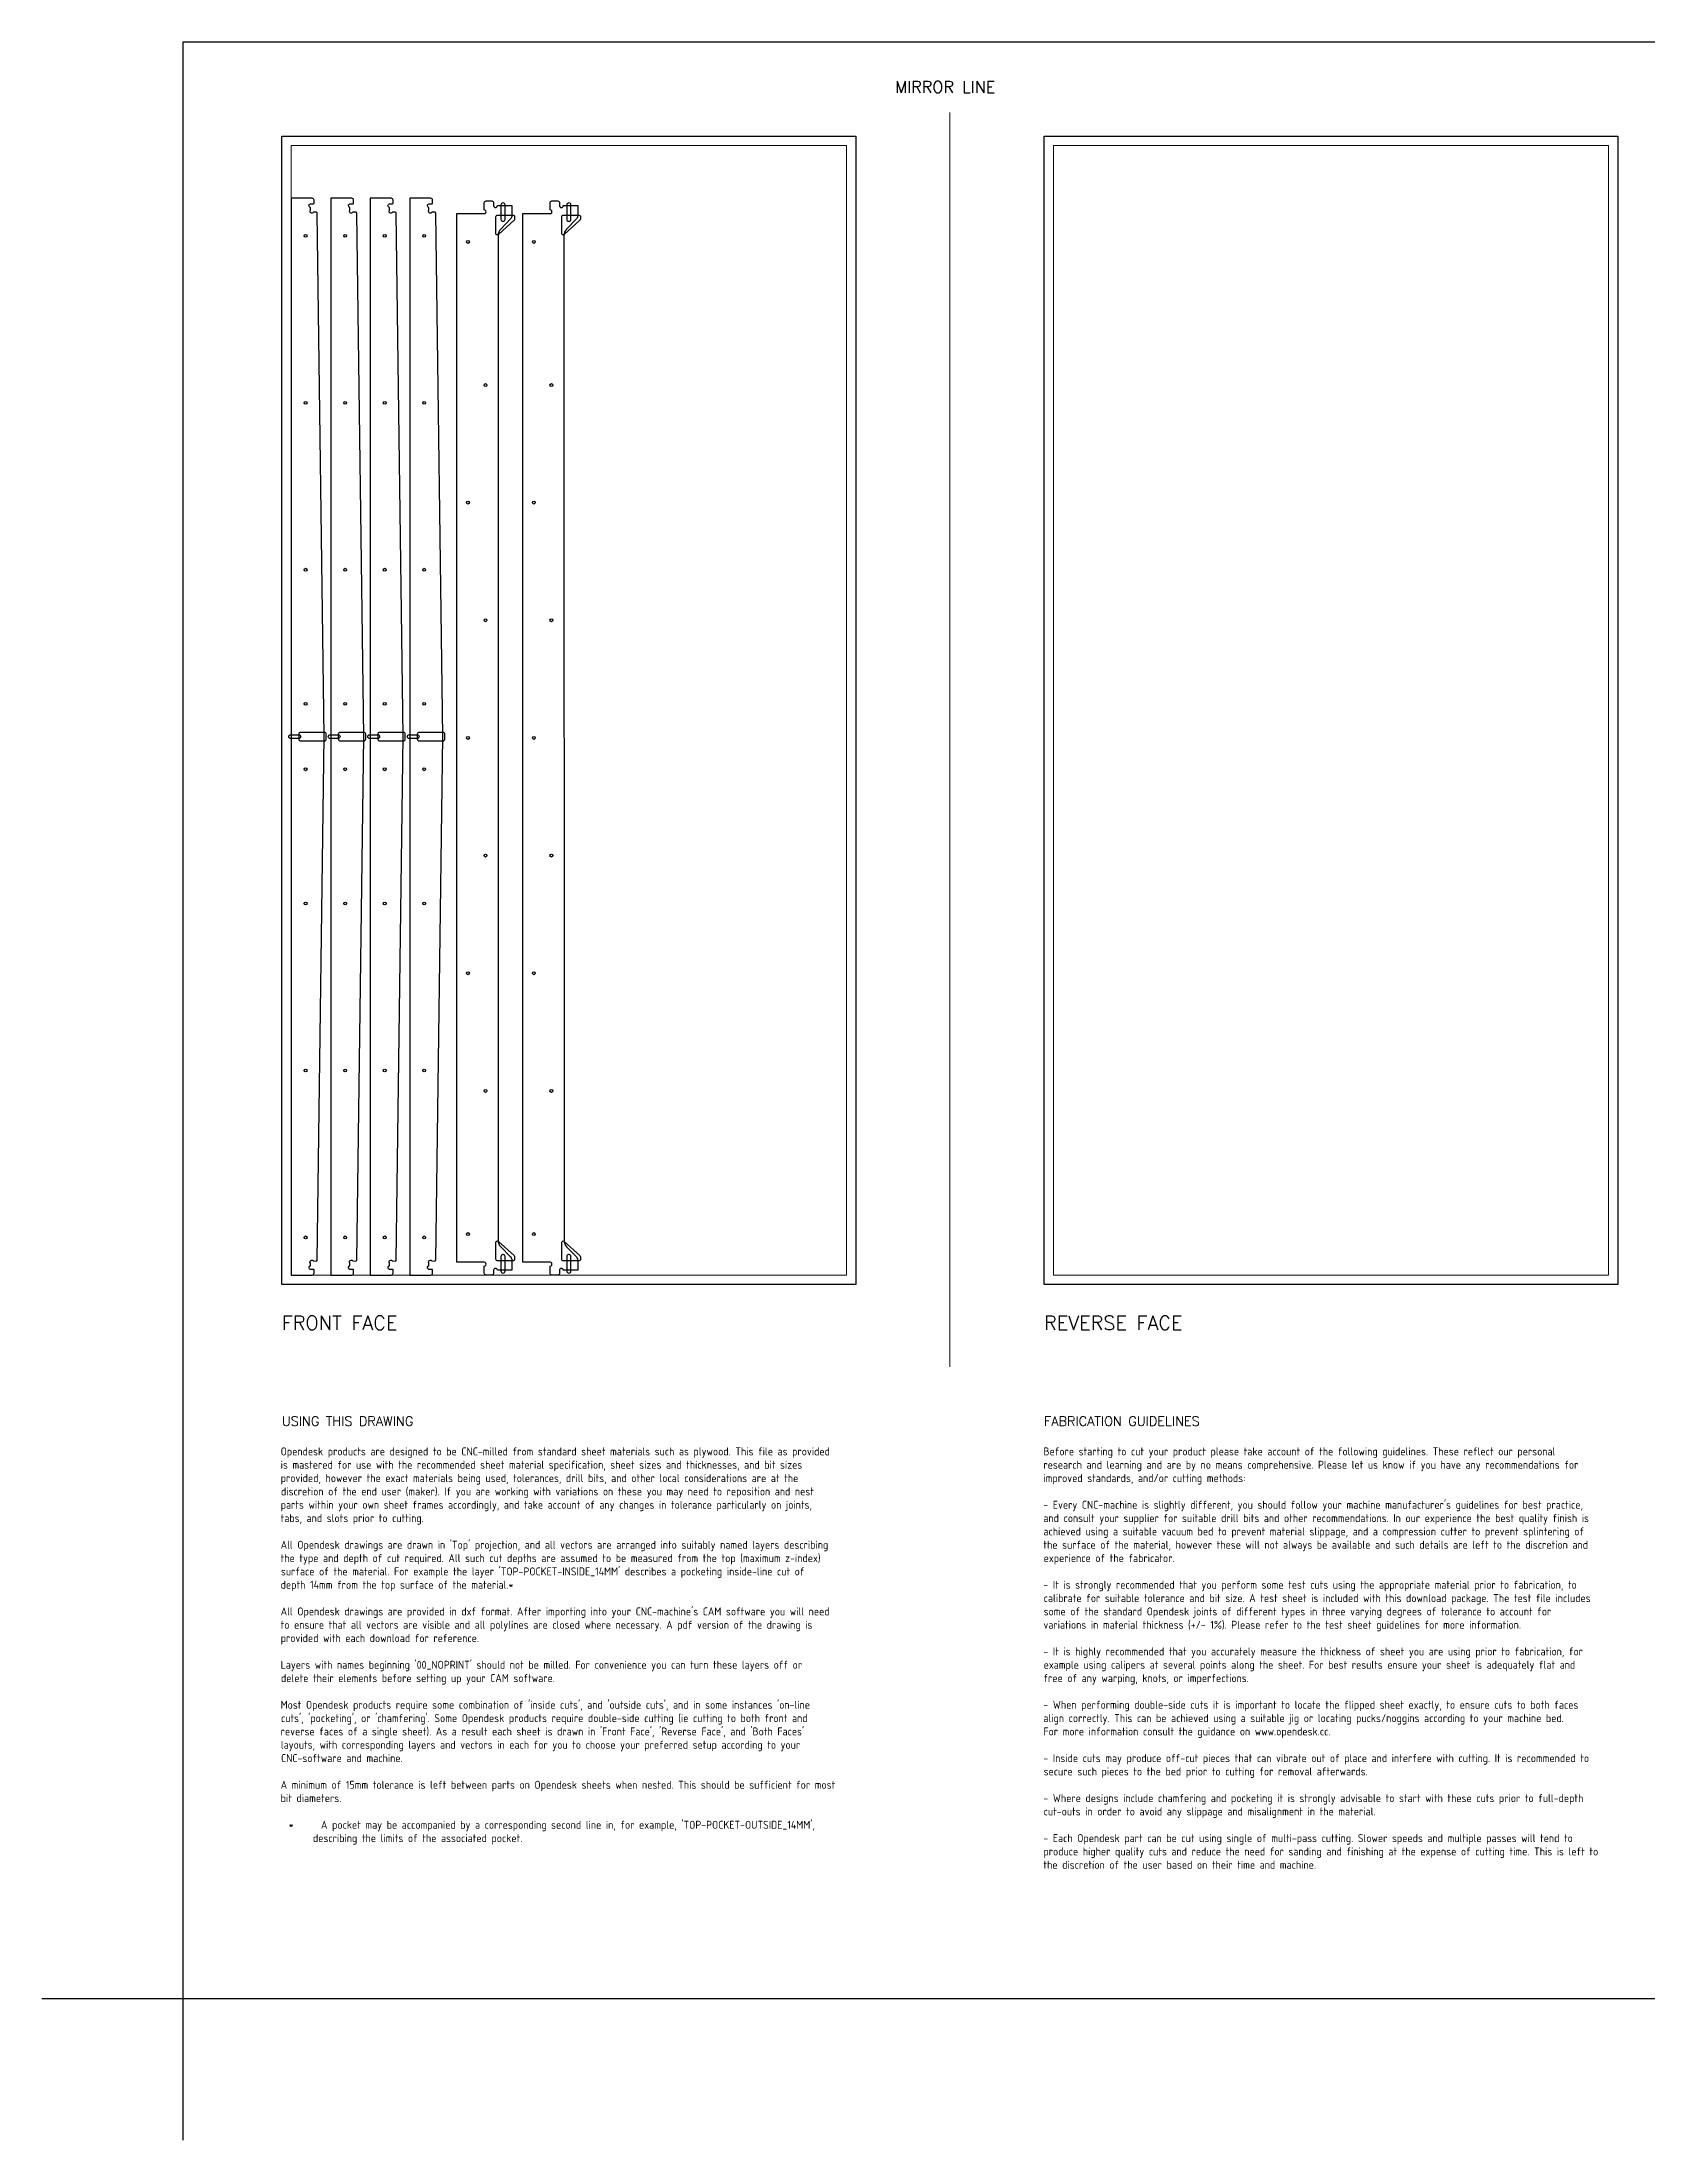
# Model space of a CAD drawing. Header units: millimetres. Extents: x -300 to 5880, y -300 to 4158.
# Drawn here: x -300 to 3112, y -300 to 4158 of the extents above; entities that cross this region are included whole.
import ezdxf
from ezdxf.enums import TextEntityAlignment as Align

# ---------------------------------------------------------------- set-up
doc = ezdxf.new("R2010")
doc.units = ezdxf.units.MM
doc.layers.add('00-NOPRINT_TEXT', color=7, linetype='Continuous', lineweight=25)
doc.layers.add('00_NOPRINT_TOLERANCE', color=7, linetype='Continuous', lineweight=5)
for name, color, linetype, lineweight, true_color in [('BOARD_$TH-NOMINAL', 3, 'Continuous', 30, 0x00ff00), ('TOP-CUT-OUTSIDE_18.000MM', 220, 'Continuous', 25, 0xff00d1), ('TOP-HOLE-6.000MM-DIAM_14.000MM', 220, 'Continuous', 25, 0xff00c7), ('TOP-POCKET-INSIDE_4.000MM', 160, 'Continuous', 25, 0x0026ff), ('TOP-POCKET-INSIDE_9.000MM', 60, 'Continuous', 25, 0xb0ff00)]:
    doc.layers.add(name, color=color, linetype=linetype, lineweight=lineweight, true_color=true_color)
doc.styles.add('OD-ISOCP-17_240', font='isocp.shx')
doc.styles.add('OD-ISOCP-17_241', font='isocp.shx')
doc.styles.add('OD-ISOCP-17_242', font='isocp.shx')
doc.styles.add('OD-ISOCP-17_243', font='isocp.shx')
doc.styles.add('OD-ISOCP-17_244', font='isocp.shx')
doc.styles.add('OD-ISOCP-17_245', font='isocp.shx')
doc.styles.add('OD-ISOCP-17_246', font='isocp.shx')
doc.styles.add('OD-ISOCP-17_247', font='isocp.shx')
doc.styles.add('OD-ISOCP-17_248', font='isocp.shx')
doc.styles.add('OD-ISOCP-17_249', font='isocp.shx')
doc.styles.add('OD-ISOCP-17_250', font='isocp.shx')
doc.styles.add('OD-ISOCP-17_251', font='isocp.shx')
doc.styles.add('OD-ISOCP-17_252', font='isocp.shx')
doc.styles.add('OD-ISOCP-17_253', font='isocp.shx')
doc.styles.add('OD-ISOCP-17_254', font='isocp.shx')
doc.styles.add('OD-ISOCP-17_255', font='isocp.shx')
doc.styles.add('OD-ISOCP-17_256', font='isocp.shx')
doc.styles.add('OD-ISOCP-17_257', font='isocp.shx')
doc.styles.add('OD-ISOCP-17_258', font='isocp.shx')
doc.styles.add('OD-ISOCP-17_259', font='isocp.shx')
doc.styles.add('OD-ISOCP-17_260', font='isocp.shx')
doc.styles.add('OD-ISOCP-17_261', font='isocp.shx')
doc.styles.add('OD-ISOCP-17_262', font='isocp.shx')
doc.styles.add('OD-ISOCP-17_263', font='isocp.shx')
doc.styles.add('OD-ISOCP-17_264', font='isocp.shx')
doc.styles.add('OD-ISOCP-17_265', font='isocp.shx')
doc.styles.add('OD-ISOCP-17_266', font='isocp.shx')
doc.styles.add('OD-ISOCP-17_267', font='isocp.shx')
doc.styles.add('OD-ISOCP-17_268', font='isocp.shx')
doc.styles.add('OD-ISOCP-17_269', font='isocp.shx')
doc.styles.add('OD-ISOCP-17_270', font='isocp.shx')
doc.styles.add('OD-ISOCP-17_271', font='isocp.shx')
doc.styles.add('OD-ISOCP-17_272', font='isocp.shx')
doc.styles.add('OD-ISOCP-17_273', font='isocp.shx')
doc.styles.add('OD-ISOCP-17_274', font='isocp.shx')
doc.styles.add('OD-ISOCP-17_275', font='isocp.shx')
doc.styles.add('OD-ISOCP-17_276', font='isocp.shx')
doc.styles.add('OD-ISOCP-17_277', font='isocp.shx')
doc.styles.add('OD-ISOCP-17_278', font='isocp.shx')
doc.styles.add('OD-ISOCP-17_279', font='isocp.shx')
doc.styles.add('OD-ISOCP-17_280', font='isocp.shx')
doc.styles.add('OD-ISOCP-17_281', font='isocp.shx')
doc.styles.add('OD-ISOCP-17_282', font='isocp.shx')
doc.styles.add('OD-ISOCP-17_283', font='isocp.shx')
doc.styles.add('OD-ISOCP-17_284', font='isocp.shx')
doc.styles.add('OD-ISOCP-17_285', font='isocp.shx')
doc.styles.add('OD-ISOCP-17_286', font='isocp.shx')
doc.styles.add('OD-ISOCP-17_287', font='isocp.shx')
doc.styles.add('OD-ISOCP-17_288', font='isocp.shx')
doc.styles.add('OD-SIMPLEX-20_87', font='simplex.shx')
doc.styles.add('OD-SIMPLEX-20_88', font='simplex.shx')
doc.styles.add('OD-SIMPLEX-25_89', font='simplex.shx')
doc.styles.add('OD-SIMPLEX-30_88', font='simplex.shx')
doc.styles.add('OD-SIMPLEX-30_89', font='simplex.shx')

# ---------------------------------------------------------------- blocks, each defined once
blk = doc.blocks.new('Borders Opendesk_7')
at = {"layer": '00-NOPRINT_TEXT'}
for p, q in [((0, 4158), (5880, 4158)), ((0, 0), (0, 4158)), ((0, 0), (-300, 0)), ((0, -300), (0, 0)), ((5880, 0), (0, 0))]:
    blk.add_line(p, q, dxfattribs=at)
at = {"layer": '00_NOPRINT_TOLERANCE', "ltscale": 0.379043}
blk.add_line((1630, 1343.2), (1630, 4008), dxfattribs=at)
at = {"layer": '00_NOPRINT_TOLERANCE', "ltscale": 0.379202}
for p, q in [((210, 3958), (1430, 3958)), ((210, 1518), (210, 3958)), ((1430, 3958), (1430, 1518)), ((1830, 3958), (3050, 3958)), ((1830, 1518), (1830, 3958)), ((3050, 3958), (3050, 1518)), ((1430, 1518), (210, 1518)), ((3050, 1518), (1830, 1518))]:
    blk.add_line(p, q, dxfattribs=at)
at = {"layer": '00_NOPRINT_TOLERANCE', "ltscale": 0.380876}
for p, q in [((230, 3938), (1410, 3938)), ((1850, 3938), (3030, 3938)), ((1410, 1538), (230, 1538)), ((3030, 1538), (1850, 1538))]:
    blk.add_line(p, q, dxfattribs=at)
at = {"layer": '00_NOPRINT_TOLERANCE', "ltscale": 0.380023}
for p, q in [((230, 1538), (230, 3938)), ((1410, 3938), (1410, 1538)), ((1850, 1538), (1850, 3938)), ((3030, 3938), (3030, 1538))]:
    blk.add_line(p, q, dxfattribs=at)
at = {"layer": 'BOARD_$TH-NOMINAL'}
for p, q in [((210, 3958), (1430, 3958)), ((210, 1518), (210, 3958)), ((1430, 3958), (1430, 1518)), ((1830, 3958), (3050, 3958)), ((1830, 1518), (1830, 3958)), ((3050, 3958), (3050, 1518)), ((1430, 1518), (210, 1518)), ((3050, 1518), (1830, 1518))]:
    blk.add_line(p, q, dxfattribs=at)
at = {"layer": '00-NOPRINT_TEXT', "style": 'OD-SIMPLEX-25_89'}
blk.add_text('MIRROR LINE', height=25, dxfattribs=at).set_placement((1513.3, 4049.9))
at = {"layer": '00-NOPRINT_TEXT', "color": 7}
for s, height, style, p in [('FRONT FACE', 30, 'OD-SIMPLEX-30_89', (210, 1451.3)), ('REVERSE FACE', 30, 'OD-SIMPLEX-30_88', (1830, 1451.3)), ('USING THIS DRAWING', 20, 'OD-SIMPLEX-20_88', (210, 1237.4)), ('FABRICATION GUIDELINES', 20, 'OD-SIMPLEX-20_87', (1830, 1237.4))]:
    blk.add_text(s, height=height, dxfattribs=dict(at, style=style)).set_placement(p, align=Align.TOP_LEFT)
for s, style, p in [('Opendesk products are designed to be CNC-milled from standard sheet materials such as plywood. This file as provided', 'OD-ISOCP-17_265', (207.4, 1154.7)), ('Before starting to cut your product please take account of the following guidelines. These reflect our personal', 'OD-ISOCP-17_240', (1828.7, 1154.7)), ('is mastered for use with the recommended sheet material specification, sheet sizes and thicknesses, and bit sizes', 'OD-ISOCP-17_266', (207.4, 1126.3)), ('provided, however the exact materials being used, tolerances, drill bits, and other local considerations are at the', 'OD-ISOCP-17_267', (207.4, 1098)), ('research and learning and are by no means comprehensive. Please let us know if you have any recommendations for', 'OD-ISOCP-17_241', (1828.7, 1126.3)), ('improved standards, and/or cutting methods:', 'OD-ISOCP-17_242', (1828.7, 1098)), ('discretion of the end user (maker). If you are working with variations on these you may need to reposition and nest', 'OD-ISOCP-17_268', (208.1, 1069.7)), ('tabs, and slots prior to cutting.', 'OD-ISOCP-17_270', (207.4, 1013)), ('parts within your own sheet frames accordingly, and take account of any changes in tolerance particularly on joints,', 'OD-ISOCP-17_269', (207.4, 1041.3)), ("- Every CNC-machine is slightly different, you should follow your machine manufacturer's guidelines for best practice,", 'OD-ISOCP-17_243', (1828.7, 1041.3)), ('and consult your supplier for suitable drill bits and other recommendations. In our experience the best quality finish is', 'OD-ISOCP-17_244', (1828.7, 1013)), ('achieved using a suitable vacuum bed to prevent material slippage, and a compression cutter to prevent splintering of', 'OD-ISOCP-17_245', (1828.7, 984.7)), ('the type and depth of cut required. All such cut depths are assumed to be measured from the top (maximum z-index)', 'OD-ISOCP-17_272', (207.4, 928)), ("All Opendesk drawings are drawn in 'Top' projection, and all vectors are arranged into suitably named layers describing", 'OD-ISOCP-17_271', (207.4, 956.3)), ('the surface of the material, however these will not always be available and such details are left to the discretion and', 'OD-ISOCP-17_246', (1828.7, 956.3)), ('experience of the fabricator.', 'OD-ISOCP-17_247', (1829.2, 928)), ("surface of the material. For example the layer 'TOP-POCKET-INSIDE_14MM' describes a pocketing inside-line cut of", 'OD-ISOCP-17_273', (208, 899.7)), ('depth 14mm from the top surface of the material.*', 'OD-ISOCP-17_274', (207.4, 871.3)), ('- It is strongly recommended that you perform some test cuts using the appropriate material prior to fabrication, to', 'OD-ISOCP-17_248', (1828.7, 871.3)), ('calibrate for suitable tolerance and bit size. A test sheet is included with this download package. The test file includes', 'OD-ISOCP-17_249', (1829.3, 843)), ('to ensure that all vectors are visible and all polylines are closed where necessary. A pdf version of the drawing is', 'OD-ISOCP-17_276', (207.4, 786.3)), ("All Opendesk drawings are provided in dxf format. After importing into your CNC-machine's CAM software you will need", 'OD-ISOCP-17_275', (207.4, 814.7)), ('variations in material thickness (+/- 1%). Please refer to the test sheet guidelines for more information.', 'OD-ISOCP-17_251', (1828.7, 786.3)), ('some of the standard Opendesk joints of different types in three varying degrees of tolerance to account for', 'OD-ISOCP-17_250', (1829.2, 814.7)), ('provided with each download for reference.', 'OD-ISOCP-17_277', (207.4, 758)), ("Layers with names beginning '00_NOPRINT' should not be milled. For convenience you can turn these layers off or", 'OD-ISOCP-17_278', (207.4, 701.3)), ('- It is highly recommended that you accurately measure the thickness of sheet you are using prior to fabrication, for', 'OD-ISOCP-17_252', (1828.7, 729.7)), ('example using calipers at several points along the sheet. For best results ensure your sheet is adequately flat and', 'OD-ISOCP-17_253', (1829.2, 701.3)), ('delete their elements before setting up your CAM software.', 'OD-ISOCP-17_279', (208.1, 673)), ('free of any warping, knots, or imperfections.', 'OD-ISOCP-17_254', (1828.7, 673)), ("Most Opendesk products require some combination of 'inside cuts', and 'outside cuts', and in some instances 'on-line", 'OD-ISOCP-17_280', (207.4, 616.3)), ('- When performing double-side cuts it is important to locate the flipped sheet exactly, to ensure cuts to both faces', 'OD-ISOCP-17_255', (1828.7, 616.3)), ("reverse faces of a single sheet). As a result each sheet is drawn in 'Front Face', 'Reverse Face', and 'Both Faces'", 'OD-ISOCP-17_282', (207.4, 559.7)), ("cuts', 'pocketing', or 'chamfering'. Some Opendesk products require double-side cutting (ie cutting to both front and", 'OD-ISOCP-17_281', (208.1, 588)), ('align correctly. This can be achieved using a suitable jig or locating pucks/noggins according to your machine bed.', 'OD-ISOCP-17_256', (1828.7, 588)), ('layouts, with corresponding layers and vectors in each for you to choose your preferred setup according to your', 'OD-ISOCP-17_283', (207.8, 531.3)), ('For more information consult the guidance on www.opendesk.cc.', 'OD-ISOCP-17_257', (1828.7, 559.7)), ('CNC-software and machine.', 'OD-ISOCP-17_284', (208.2, 503)), ('- Inside cuts may produce off-cut pieces that can vibrate out of place and interfere with cutting. It is recommended to', 'OD-ISOCP-17_258', (1828.7, 503)), ('secure such pieces to the bed prior to cutting for removal afterwards.', 'OD-ISOCP-17_259', (1829.2, 474.7)), ('A minimum of 15mm tolerance is left between parts on Opendesk sheets when nested. This should be sufficient for most', 'OD-ISOCP-17_285', (207.4, 446.3)), ('bit diameters.', 'OD-ISOCP-17_286', (207.4, 418)), ('- Where designs include chamfering and pocketing it is strongly advisable to start with these cuts prior to full-depth', 'OD-ISOCP-17_260', (1828.7, 418)), ('cut-outs in order to avoid any slippage and misalignment in the material.', 'OD-ISOCP-17_261', (1829.3, 389.7)), ("*      A pocket may be accompanied by a corresponding second line in, for example, 'TOP-POCKET-OUTSIDE_14MM',", 'OD-ISOCP-17_287', (224.4, 361.3)), ('describing the limits of the associated pocket.', 'OD-ISOCP-17_288', (276.1, 333)), ('- Each Opendesk part can be cut using single of multi-pass cutting. Slower speeds and multiple passes will tend to', 'OD-ISOCP-17_262', (1828.7, 333)), ('produce higher quality cuts and reduce the need for sanding and finishing at the expense of cutting time. This is left to', 'OD-ISOCP-17_263', (1828.7, 304.7)), ('the discretion of the user based on their time and machine.', 'OD-ISOCP-17_264', (1828.7, 276.3))]:
    blk.add_text(s, height=17, dxfattribs=dict(at, style=style)).set_placement(p)

msp = doc.modelspace()

# ---------------------------------------------------------------- linework, layer by layer
at = {"layer": 'TOP-CUT-OUTSIDE_18.000MM'}
for points in [[(270.5, 3806.3, -1), (272.5, 3814), (276.5, 3814, 0.414214), (278.5, 3816), (278.5, 3822, 0.414214), (274.5, 3826), (230, 3826), (230, 1538), (274.5, 1538, 0.414214), (278.5, 1542), (278.5, 1548, 0.414214), (276.5, 1550), (272.5, 1550, -1), (270.5, 1557.7), (270.5, 1563.3, -1), (276.9, 1568), (283, 1567.7, 0.423026), (285, 1569.7), (300, 2682), (285, 3794.3, 0.423026), (283, 3796.3), (276.9, 3796, -1), (270.5, 3800.7), (270.5, 3806.3)], [(354.5, 3806.3, -1), (356.5, 3814), (360.5, 3814, 0.414214), (362.5, 3816), (362.5, 3822, 0.414214), (358.5, 3826), (314, 3826), (314, 1538), (358.5, 1538, 0.414214), (362.5, 1542), (362.5, 1548, 0.414214), (360.5, 1550), (356.5, 1550, -1), (354.5, 1557.7), (354.5, 1563.3, -1), (360.9, 1568), (367, 1567.7, 0.423026), (369, 1569.7), (384, 2682), (369, 3794.3, 0.423026), (367, 3796.3), (360.9, 3796, -1), (354.5, 3800.7), (354.5, 3806.3)], [(438.5, 3806.3, -1), (440.5, 3814), (444.5, 3814, 0.414214), (446.5, 3816), (446.5, 3822, 0.414214), (442.5, 3826), (398, 3826), (398, 1538), (442.5, 1538, 0.414214), (446.5, 1542), (446.5, 1548, 0.414214), (444.5, 1550), (440.5, 1550, -1), (438.5, 1557.7), (438.5, 1563.3, -1), (444.9, 1568), (451, 1567.7, 0.423026), (453, 1569.7), (468, 2682), (453, 3794.3, 0.423026), (451, 3796.3), (444.9, 3796, -1), (438.5, 3800.7), (438.5, 3806.3)], [(522.5, 3806.3, -1), (524.5, 3814), (528.5, 3814, 0.414214), (530.5, 3816), (530.5, 3822, 0.414214), (526.5, 3826), (482, 3826), (482, 1538), (526.5, 1538, 0.414214), (530.5, 1542), (530.5, 1548, 0.414214), (528.5, 1550), (524.5, 1550, -1), (522.5, 1557.7), (522.5, 1563.3, -1), (528.9, 1568), (535, 1567.7, 0.423026), (537, 1569.7), (552, 2682), (537, 3794.3, 0.423026), (535, 3796.3), (528.9, 3796, -1), (522.5, 3800.7), (522.5, 3806.3)], [(669.7, 1611.8, 0.193362), (675.2, 1598), (696, 1576.3, -0.193299), (698.8, 1569.4), (698.8, 1567.2), (698.8, 1548), (668.1, 1548, 0.995959), (660.1, 1548), (660.1, 1542, -0.414218), (656.1, 1538), (644.1, 1538, -0.414214), (640.1, 1542), (640.1, 1557, 1.000202), (640.1, 1565), (582, 1565), (582, 3793.2), (640.1, 3793.2, 1.000003), (640.1, 3801.2), (640.1, 3810.2), (640.1, 3816.2, -0.414237), (644.1, 3820.2), (656.1, 3820.2, -0.41419), (660.1, 3816.2), (660.1, 3810.2, 0.995954), (668.1, 3810.2), (698.8, 3810.2), (698.8, 3791, -0.000836), (698.8, 3790.9), (698.8, 3788.8, -0.193299), (696, 3781.9), (675.2, 3760.2, 0.193362), (669.6, 3746.4), (669.6, 3723.8), (669.6, 3723.8), (669.7, 1634.4), (669.7, 1611.8)], [(809.7, 1611.8, 0.193362), (815.2, 1598), (836, 1576.3, -0.193299), (838.8, 1569.4), (838.8, 1567.2), (838.8, 1548), (808.1, 1548, 0.995959), (800.1, 1548), (800.1, 1542, -0.414218), (796.1, 1538), (784.1, 1538, -0.414214), (780.1, 1542), (780.1, 1557, 1.000202), (780.1, 1565), (722, 1565), (722, 3793.2), (780.1, 3793.2, 1.000003), (780.1, 3801.2), (780.1, 3810.2), (780.1, 3816.2, -0.414237), (784.1, 3820.2), (796.1, 3820.2, -0.41419), (800.1, 3816.2), (800.1, 3810.2, 0.995954), (808.1, 3810.2), (838.8, 3810.2), (838.8, 3791, -0.000836), (838.8, 3790.9), (838.8, 3788.8, -0.193299), (836, 3781.9), (815.2, 3760.2, 0.193362), (809.6, 3746.4), (809.6, 3723.8), (809.6, 3723.8), (809.7, 1634.4), (809.7, 1611.8)]]:
    msp.add_lwpolyline(points, format="xyb", dxfattribs=at)
at = {"layer": 'TOP-HOLE-6.000MM-DIAM_14.000MM'}
for centre in [(260.5, 3746), (344.5, 3746), (428.5, 3746), (512.5, 3746), (605.6, 3733.1), (745.6, 3733.1), (260.5, 3391.3), (344.5, 3391.3), (428.5, 3391.3), (512.5, 3391.3), (642.8, 3429.1), (782.8, 3429.1), (605.6, 3179.1), (745.6, 3179.1), (260.5, 3036.7), (344.5, 3036.7), (428.5, 3036.7), (512.5, 3036.7), (642.8, 2929.1), (782.8, 2929.1), (260.5, 2751.5), (344.5, 2751.5), (428.5, 2751.5), (512.5, 2751.5), (605.6, 2679.1), (745.6, 2679.1), (260.5, 2612.5), (344.5, 2612.5), (428.5, 2612.5), (512.5, 2612.5), (642.8, 2429.1), (782.8, 2429.1), (260.5, 2327.3), (344.5, 2327.3), (428.5, 2327.3), (512.5, 2327.3), (605.6, 2179.1), (745.6, 2179.1), (260.5, 1972.7), (344.5, 1972.7), (428.5, 1972.7), (512.5, 1972.7), (642.8, 1929.1), (782.8, 1929.1), (260.5, 1618), (344.5, 1618), (428.5, 1618), (512.5, 1618), (605.6, 1625.1), (745.6, 1625.1)]:
    msp.add_circle(centre, 3, dxfattribs=at)
at = {"layer": 'TOP-POCKET-INSIDE_4.000MM'}
for points in [[(675.5, 3811.6), (675.5, 3780.9, 0.414214), (679.5, 3776.9), (680.5, 3776.9, 0.414214), (684.5, 3780.9), (684.5, 3811.6, 1), (675.5, 3811.6)], [(815.5, 3811.6), (815.5, 3780.9, 0.414214), (819.5, 3776.9), (820.5, 3776.9, 0.414214), (824.5, 3780.9), (824.5, 3811.6, 1), (815.5, 3811.6)], [(245.7, 2678), (228.7, 2678, -1), (228.7, 2686), (245.7, 2686, -1), (245.7, 2678)], [(329.7, 2678), (312.7, 2678, -1), (312.7, 2686), (329.7, 2686, -1), (329.7, 2678)], [(413.7, 2678), (396.7, 2678, -1), (396.7, 2686), (413.7, 2686, -1), (413.7, 2678)], [(497.7, 2678), (480.7, 2678, -1), (480.7, 2686), (497.7, 2686, -1), (497.7, 2678)], [(684.5, 1546.6), (684.5, 1577.3, 0.414214), (680.5, 1581.3), (679.5, 1581.3, 0.414214), (675.5, 1577.3), (675.5, 1546.6, 1), (684.5, 1546.6)], [(824.5, 1546.6), (824.5, 1577.3, 0.414214), (820.5, 1581.3), (819.5, 1581.3, 0.414214), (815.5, 1577.3), (815.5, 1546.6, 1), (824.5, 1546.6)]]:
    msp.add_lwpolyline(points, format="xyb", dxfattribs=at)
at = {"layer": 'TOP-POCKET-INSIDE_9.000MM'}
for points in [[(704.7, 3782, -0.210868), (703.4, 3779), (670.2, 3748.7, -0.427397), (665.8, 3749, -0.175443), (664.9, 3751.6), (664.9, 3786.2, -0.414214), (668.9, 3790.2), (700.7, 3790.2, -0.414214), (704.7, 3786.2)], [(844.7, 3782, -0.210868), (843.4, 3779), (810.2, 3748.7, -0.427397), (805.8, 3749, -0.175443), (804.9, 3751.6), (804.9, 3786.2, -0.414214), (808.9, 3790.2), (840.7, 3790.2, -0.414214), (844.7, 3786.2)], [(704.7, 1576.2), (704.7, 1572, -0.414214), (700.7, 1568), (668.9, 1568, -0.414214), (664.9, 1572), (664.9, 1606.6, -0.175443), (665.8, 1609.2, -0.427397), (670.2, 1609.5), (703.4, 1579.2, -0.210868)], [(844.7, 1576.2), (844.7, 1572, -0.414214), (840.7, 1568), (808.9, 1568, -0.414214), (804.9, 1572), (804.9, 1606.6, -0.175443), (805.8, 1609.2, -0.427397), (810.2, 1609.5), (843.4, 1579.2, -0.210868)]]:
    msp.add_lwpolyline(points, format="xyb", close=True, dxfattribs=at)
for points in [[(245.7, 2687), (245.7, 2677, 0.414214), (249.7, 2673), (300.4, 2673, 0.414214), (304.4, 2677), (304.4, 2687, 0.414214), (300.4, 2691), (249.7, 2691, 0.414214), (245.7, 2687)], [(329.7, 2687), (329.7, 2677, 0.414214), (333.7, 2673), (384.4, 2673, 0.414214), (388.4, 2677), (388.4, 2687, 0.414214), (384.4, 2691), (333.7, 2691, 0.414214), (329.7, 2687)], [(413.7, 2687), (413.7, 2677, 0.414214), (417.7, 2673), (468.4, 2673, 0.414214), (472.4, 2677), (472.4, 2687, 0.414214), (468.4, 2691), (417.7, 2691, 0.414214), (413.7, 2687)], [(497.7, 2687), (497.7, 2677, 0.414214), (501.7, 2673), (552.4, 2673, 0.414214), (556.4, 2677), (556.4, 2687, 0.414214), (552.4, 2691), (501.7, 2691, 0.414214), (497.7, 2687)]]:
    msp.add_lwpolyline(points, format="xyb", dxfattribs=at)

# ---------------------------------------------------------------- block references
msp.add_blockref('Borders Opendesk_7', (0, 0))

doc.saveas('drawing.dxf')
